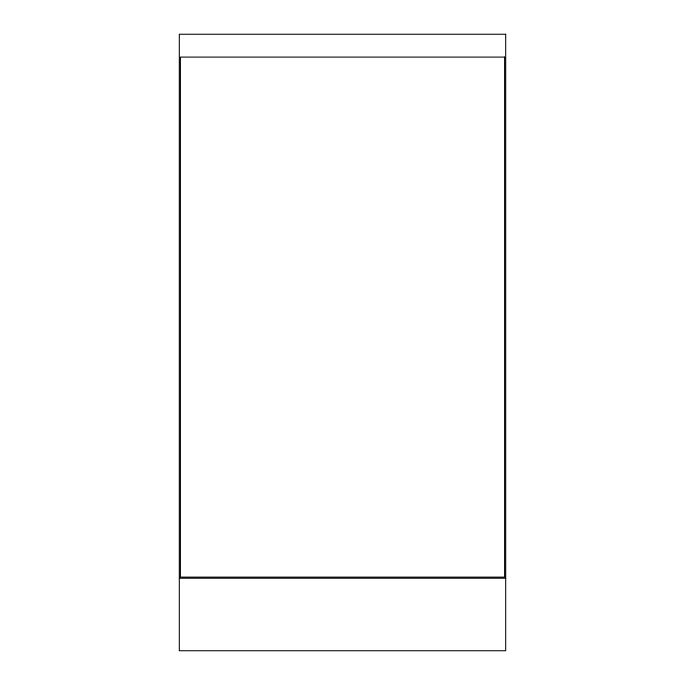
<?xml version="1.0" encoding="UTF-8"?>
<svg xmlns="http://www.w3.org/2000/svg" width="685" height="685" viewBox="0 0 685 685"><rect width="100%" height="100%" fill="white"/><g stroke="black" fill="none" stroke-linecap="round" stroke-linejoin="round"><path stroke-width="1.03" d="M179.307 578.217L505.693 578.217M505.693 34.25L179.307 34.25L179.307 650.75L505.693 650.75L505.693 34.25M504.605 57.095L180.395 57.095L180.395 577.13L504.605 577.13L504.605 57.095"/></g></svg>
